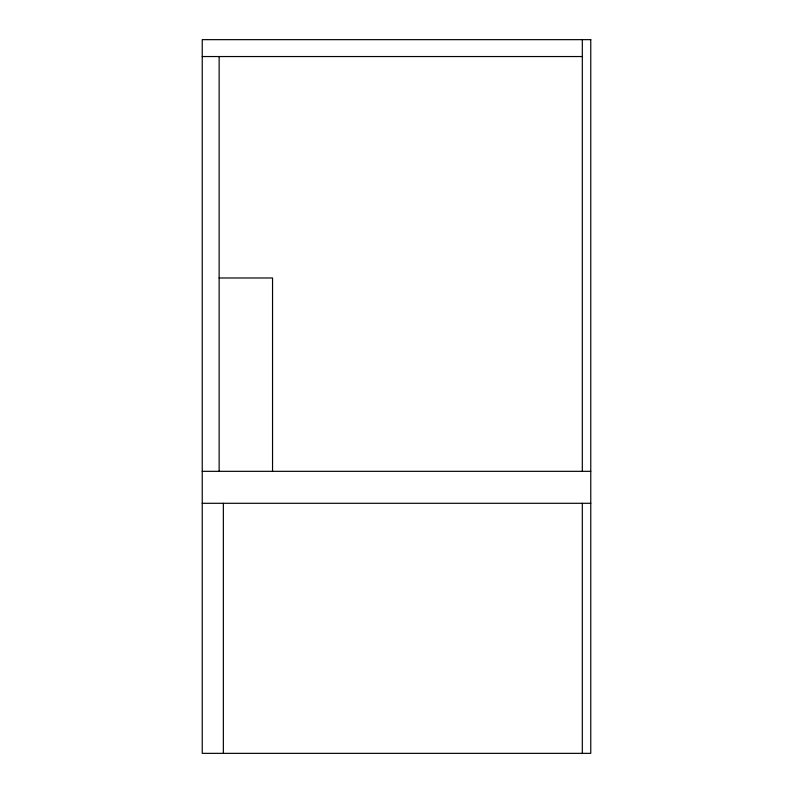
<?xml version="1.0" encoding="UTF-8"?>
<svg xmlns="http://www.w3.org/2000/svg" width="793" height="793" viewBox="0 0 793 793"><rect width="100%" height="100%" fill="white"/><g stroke="black" fill="none" stroke-linecap="round" stroke-linejoin="round"><path stroke-width="1.19" d="M202.235 56.541L582.32 56.541M219.136 277.986L272.544 277.986L272.544 471.329M202.235 471.329L590.765 471.329M202.235 503.297L590.765 503.297M582.32 39.65L582.32 471.329M582.32 503.297L582.32 753.35M223.358 503.297L223.358 753.35M219.136 56.541L219.136 471.329M590.765 39.65L202.235 39.65L202.235 753.35L590.765 753.35L590.765 39.65"/></g></svg>
